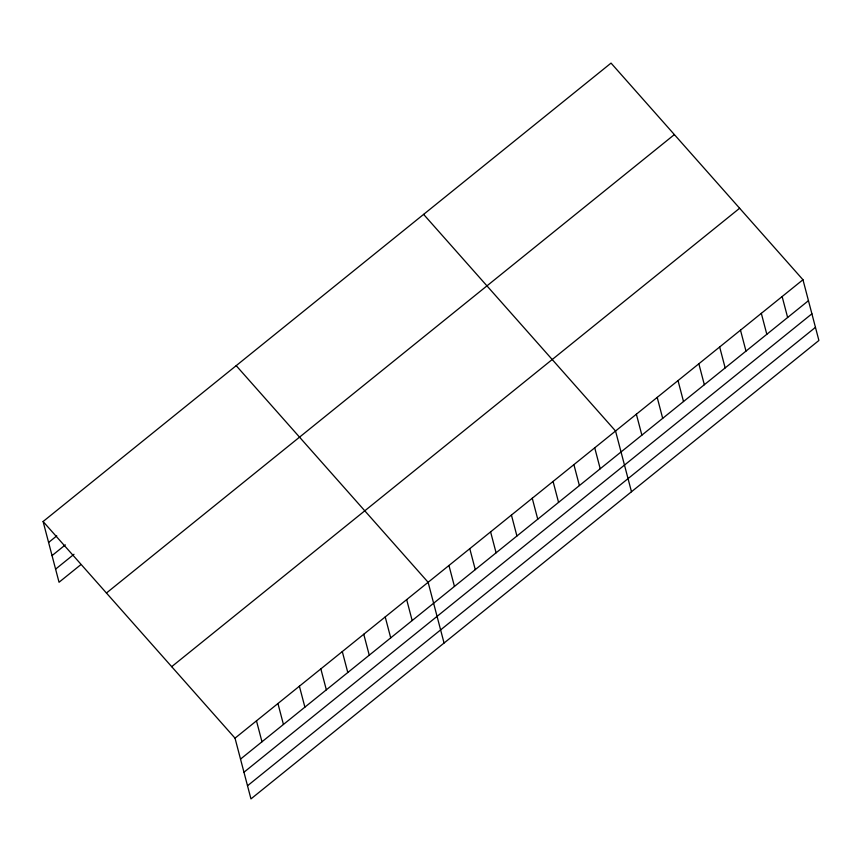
<?xml version="1.0" encoding="UTF-8"?>
<svg xmlns="http://www.w3.org/2000/svg" width="862" height="862" viewBox="0 0 862 862"><rect width="100%" height="100%" fill="white"/><g stroke="black" fill="none" stroke-linecap="round" stroke-linejoin="round"><path stroke-width="1.29" d="M43.1 521.521L611.039 63.098L802.964 279.741L818.9 340.479L250.961 798.902L235.024 738.163L43.1 521.521L59.036 582.259L80.489 564.944M48.595 542.467L56.763 535.873M52.043 555.602L65.318 544.881M55.588 569.135L73.981 554.288M106.435 593.013L674.375 134.591M171.689 666.671L739.628 208.248M235.024 738.163L802.964 279.741M240.52 759.099L808.459 300.676M243.968 772.233L811.907 313.811M247.513 785.767L815.452 327.344M423.619 214.379L615.543 431.011L631.48 491.76M236.199 365.66L428.123 582.292L444.059 643.03M782.136 296.55L787.631 317.485M761.318 313.348L766.814 334.294M740.49 330.157L745.986 351.103M719.662 346.966L725.157 367.912M698.845 363.775L704.34 384.721M678.017 380.584L683.512 401.53M657.2 397.393L662.684 418.339M636.371 414.202L641.867 435.148M594.726 447.82L600.211 468.766M573.898 464.629L579.393 485.575M553.07 481.438L558.565 502.384M532.253 498.247L537.748 519.193M511.425 515.056L516.92 536.002M490.597 531.865L496.092 552.811M469.779 548.674L475.274 569.62M448.951 565.483L454.446 586.429M406.67 599.618L412.165 620.554M385.217 616.933L390.712 637.88M363.764 634.249L369.259 655.195M342.3 651.564L347.795 672.511M320.847 668.89L326.342 689.826M299.394 686.206L304.889 707.152M277.941 703.521L283.436 724.468M256.477 720.837L261.973 741.783"/></g></svg>
